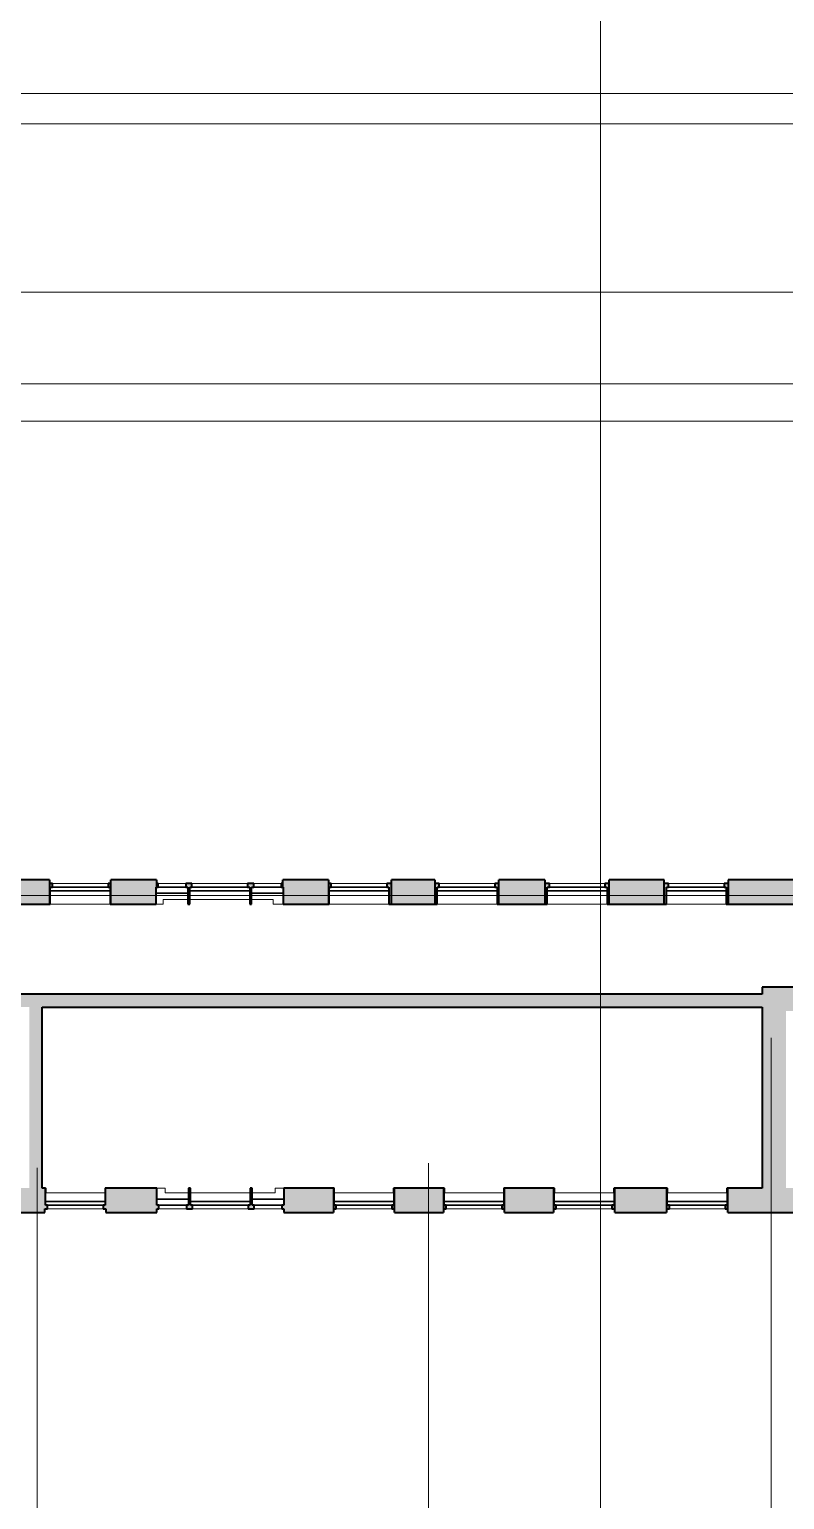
# Model space of a CAD drawing. Header units: millimetres. Extents: x -13853 to 411335, y -23261 to 161252.
# Drawn here: x 232341 to 257044, y 26130 to 74197 of the extents above; entities that cross this region are included whole.
import ezdxf

# ---------------------------------------------------------------- set-up
doc = ezdxf.new("R2010")
doc.units = ezdxf.units.MM
doc.linetypes.add('ADSK_Линия сетки', pattern=[21, 12, -3, 3, -3])
for name, color, linetype, lineweight in [('Каркас_Импост', 7, 'Continuous', 30), ('Окна', 7, 'Continuous', 18), ('Оси', 7, 'Continuous', 9), ('Стены', 7, 'Continuous', 18), ('Стены разрез', 7, 'Continuous', 40)]:
    doc.layers.add(name, color=color, linetype=linetype, lineweight=lineweight)

# ---------------------------------------------------------------- blocks, each defined once
blk = doc.blocks.new('ИРНИТУ-Окно-ГОСТ23166-99_4_2_Створки - 1920 x 2350-949207-001_Весь этаж')
at = {"layer": 'Каркас_Импост'}
for p, q in [((-1018.1, -100), (941.9, -100)), ((-1018.1, -220), (-1018.1, -100)), ((-1018.1, -100), (-983.1, -100)), ((-1018.1, -220), (941.9, -220)), ((-1018.1, -220), (-983.1, -220)), ((941.9, -100), (906.9, -100)), ((941.9, -220), (906.9, -220)), ((941.9, -220), (941.9, -100))]:
    blk.add_line(p, q, dxfattribs=at)
blk = doc.blocks.new('ИРНИТУ-Окно-ГОСТ23166-99_2_1_Створка - 1000 x 2350-1055992-001_Весь этаж')
at = {"layer": 'Каркас_Импост'}
for p, q in [((-1018.1, -20), (21.9, -20)), ((-1018.1, -220), (-1018.1, -20)), ((-1018.1, -20), (-983.1, -20)), ((-1018.1, -220), (21.9, -220)), ((-1018.1, -220), (-983.1, -220)), ((21.9, -20), (-13.1, -20)), ((21.9, -220), (-13.1, -220)), ((21.9, -220), (21.9, -20))]:
    blk.add_line(p, q, dxfattribs=at)
blk = doc.blocks.new('ИРНИТУ-Окно-ГОСТ23166-99_2_1_Створка - 1000 x 2350-1080710-001_Весь этаж')
at = {"layer": 'Каркас_Импост'}
for p, q in [((-1018.1, 220), (21.9, 220)), ((-1018.1, 220), (-1018.1, 20)), ((-1018.1, 220), (-983.1, 220)), ((-1018.1, 20), (21.9, 20)), ((-1018.1, 20), (-983.1, 20)), ((21.9, 220), (-13.1, 220)), ((21.9, 20), (-13.1, 20)), ((21.9, 220), (21.9, 20))]:
    blk.add_line(p, q, dxfattribs=at)
blk = doc.blocks.new('ИРНИТУ-Окно-ГОСТ23166-99_4_2_Створки - 1920 x 2350-934199-001_Весь этаж')
at = {"layer": 'Каркас_Импост'}
for p, q in [((-1018.1, 220), (941.9, 220)), ((-1018.1, 220), (-1018.1, 100)), ((-1018.1, 220), (-983.1, 220)), ((-1018.1, 100), (941.9, 100)), ((-1018.1, 100), (-983.1, 100)), ((941.9, 220), (906.9, 220)), ((941.9, 100), (906.9, 100)), ((941.9, 220), (941.9, 100))]:
    blk.add_line(p, q, dxfattribs=at)

msp = doc.modelspace()

# ---------------------------------------------------------------- hatches: boundary and pattern name
at = {"layer": 'Стены'}
h = msp.add_hatch(color=256, dxfattribs=at)
h.paths.add_polyline_path([(219805, 45595), (221439, 45595), (221439, 46395), (219805, 46395)], flags=0)
h.paths.add_polyline_path([(223599, 45595), (225399, 45595), (225399, 46395), (223599, 46395)], flags=0)
h.paths.add_polyline_path([(227499, 45595), (229199, 45595), (229199, 46395), (227499, 46395)], flags=0)
h.paths.add_polyline_path([(247701, 45595), (249201, 45595), (249201, 46395), (247701, 46395)], flags=0)
h.paths.add_polyline_path([(251301, 45595), (253099, 45595), (253099, 46395), (251301, 46395)], flags=0)
h.paths.add_polyline_path([(231299, 45595), (233001, 45595), (233001, 46395), (231299, 46395)], flags=0)
h.paths.add_polyline_path([(236487, 45595), (236487, 46155), (236501, 46155), (236501, 46395), (235001, 46395), (235001, 45595)], flags=0)
h.paths.add_polyline_path([(244185, 45595), (245601, 45595), (245601, 46395), (244185, 46395)], flags=0)
h.paths.add_polyline_path([(240647, 45595), (242126, 45595), (242126, 46395), (240626, 46395), (240626, 46155), (240647, 46155)], flags=0)
h.paths.add_polyline_path([(255199, 45595), (258309, 45595), (258309, 46395), (255199, 46395)], flags=0)
h = msp.add_hatch(color=256, dxfattribs=at)
h.paths.add_polyline_path([(233026, 45595), (233026, 46155), (233096, 46155), (233096, 46275), (233001, 46275), (233001, 45595)], flags=0)
h.paths.add_polyline_path([(234986, 45595), (235001, 45595), (235001, 46275), (234916, 46275), (234916, 46155), (234986, 46155)], flags=0)
h = msp.add_hatch(color=256, dxfattribs=at)
h.paths.add_polyline_path([(237587, 45595), (237587, 46155), (237657, 46155), (237657, 46275), (237457, 46275), (237457, 46155), (237527, 46155), (237527, 45595)], flags=0)
h.paths.add_polyline_path([(239547, 45595), (239607, 45595), (239607, 46155), (239677, 46155), (239677, 46275), (239477, 46275), (239477, 46155), (239547, 46155)], flags=0)
h.paths.add_polyline_path([(236501, 46155), (236557, 46155), (236557, 46275), (236501, 46275)], flags=0)
h.paths.add_polyline_path([(240626, 46155), (240626, 46275), (240577, 46275), (240577, 46155)], flags=0)
h = msp.add_hatch(color=256, dxfattribs=at)
h.paths.add_polyline_path([(244103, 45595), (244185, 45595), (244185, 46275), (244033, 46275), (244033, 46155), (244103, 46155)], flags=0)
h.paths.add_polyline_path([(242126, 45595), (242143, 45595), (242143, 46155), (242213, 46155), (242213, 46275), (242126, 46275)], flags=0)
h = msp.add_hatch(color=256, dxfattribs=at)
h.paths.add_polyline_path([(245678, 45595), (245678, 46155), (245748, 46155), (245748, 46275), (245601, 46275), (245601, 45595)], flags=0)
h.paths.add_polyline_path([(247638, 45595), (247701, 45595), (247701, 46275), (247568, 46275), (247568, 46155), (247638, 46155)], flags=0)
h = msp.add_hatch(color=256, dxfattribs=at)
h.paths.add_polyline_path([(249278, 45595), (249278, 46155), (249348, 46155), (249348, 46275), (249201, 46275), (249201, 45595)], flags=0)
h.paths.add_polyline_path([(251301, 45595), (251301, 46275), (251168, 46275), (251168, 46155), (251238, 46155), (251238, 45595)], flags=0)
h = msp.add_hatch(color=256, dxfattribs=at)
h.paths.add_polyline_path([(253176, 45595), (253176, 46155), (253246, 46155), (253246, 46275), (253099, 46275), (253099, 45595)], flags=0)
h.paths.add_polyline_path([(255199, 45595), (255199, 46275), (255066, 46275), (255066, 46155), (255136, 46155), (255136, 45595)], flags=0)
for points in [[(257509, 42105), (258309, 42885), (256309, 42885), (256309, 42105), (257089, 42105)], [(232761, 42234), (232761, 42654), (220919, 42654), (220919, 42234), (232341, 42234)], [(256309, 42234), (256309, 42654), (232761, 42654), (232761, 42234), (255712, 42234)], [(232341, 36314), (232761, 36314), (232761, 42234), (232341, 42234), (232341, 41894)], [(256309, 36314), (257089, 36314), (257089, 42105), (256309, 42105), (256309, 41894)]]:
    msp.add_hatch(color=256, dxfattribs=at).paths.add_polyline_path(points, flags=0)
h = msp.add_hatch(color=256, dxfattribs=at)
h.paths.add_polyline_path([(220150, 35514), (221945, 35514), (221945, 36314), (219350, 36314), (219350, 35514)], flags=0)
h.paths.add_polyline_path([(231145, 35514), (232845, 35514), (232845, 36314), (231145, 36314), (231145, 35677)], flags=0)
h.paths.add_polyline_path([(236507, 35514), (236507, 36314), (234845, 36314), (234845, 35514)], flags=0)
h.paths.add_polyline_path([(240667, 35514), (242285, 35514), (242285, 36314), (240667, 36314), (240667, 35677)], flags=0)
h.paths.add_polyline_path([(223945, 35514), (225545, 35514), (225545, 36314), (223945, 36314), (223945, 35677)], flags=0)
h.paths.add_polyline_path([(227545, 35514), (229145, 35514), (229145, 36314), (227545, 36314), (227545, 35677)], flags=0)
h.paths.add_polyline_path([(247885, 35514), (249485, 35514), (249485, 36314), (247885, 36314), (247885, 35677)], flags=0)
h.paths.add_polyline_path([(255712, 35514), (257509, 35514), (257509, 36314), (255185, 36314), (255185, 35514)], flags=0)
h.paths.add_polyline_path([(244285, 35514), (245885, 35514), (245885, 36314), (244285, 36314), (244285, 35677)], flags=0)
h.paths.add_polyline_path([(251485, 35514), (253185, 35514), (253185, 36314), (251485, 36314), (251485, 35677)], flags=0)
h = msp.add_hatch(color=256, dxfattribs=at)
h.paths.add_polyline_path([(232935, 35634), (232935, 35754), (232865, 35754), (232865, 36314), (232845, 36314), (232845, 35634)], flags=0)
h.paths.add_polyline_path([(234755, 35634), (234845, 35634), (234845, 36314), (234825, 36314), (234825, 35754), (234755, 35754), (234755, 35677)], flags=0)
h = msp.add_hatch(color=256, dxfattribs=at)
h.paths.add_polyline_path([(237677, 35634), (237677, 35754), (237607, 35754), (237607, 36314), (237547, 36314), (237547, 35754), (237477, 35754), (237477, 35634)], flags=0)
h.paths.add_polyline_path([(240597, 35634), (240667, 35634), (240667, 35754), (240597, 35754), (240597, 35677)], flags=0)
h.paths.add_polyline_path([(236577, 35634), (236577, 35754), (236507, 35754), (236507, 35634)], flags=0)
h.paths.add_polyline_path([(239697, 35634), (239697, 35754), (239627, 35754), (239627, 36314), (239567, 36314), (239567, 35754), (239497, 35754), (239497, 35634)], flags=0)
h = msp.add_hatch(color=256, dxfattribs=at)
h.paths.add_polyline_path([(242285, 35634), (242375, 35634), (242375, 35754), (242305, 35754), (242305, 36314), (242285, 36314), (242285, 35677)], flags=0)
h.paths.add_polyline_path([(244195, 35634), (244285, 35634), (244285, 36314), (244265, 36314), (244265, 35754), (244195, 35754), (244195, 35677)], flags=0)
h = msp.add_hatch(color=256, dxfattribs=at)
h.paths.add_polyline_path([(245975, 35634), (245975, 35754), (245905, 35754), (245905, 36314), (245885, 36314), (245885, 35634)], flags=0)
h.paths.add_polyline_path([(247885, 35634), (247885, 36314), (247865, 36314), (247865, 35754), (247795, 35754), (247795, 35634)], flags=0)
h = msp.add_hatch(color=256, dxfattribs=at)
h.paths.add_polyline_path([(251485, 35634), (251485, 36314), (251465, 36314), (251465, 35754), (251395, 35754), (251395, 35634)], flags=0)
h.paths.add_polyline_path([(249575, 35634), (249575, 35754), (249505, 35754), (249505, 36314), (249485, 36314), (249485, 35634)], flags=0)
h = msp.add_hatch(color=256, dxfattribs=at)
h.paths.add_polyline_path([(253275, 35634), (253275, 35754), (253205, 35754), (253205, 36314), (253185, 36314), (253185, 35634)], flags=0)
h.paths.add_polyline_path([(255095, 35634), (255185, 35634), (255185, 36314), (255165, 36314), (255165, 35754), (255095, 35754), (255095, 35677)], flags=0)

# ---------------------------------------------------------------- linework, layer by layer
at = {"layer": 'Оси', "linetype": 'ADSK_Линия сетки'}
for p, q in [((251019, -22443), (251019, 160434)), ((-13035, 72105), (410517, 72105)), ((-13035, 71105), (410517, 71105)), ((-13035, 65605), (410517, 65605)), ((410517, 62605), (-13035, 62605)), ((410517, 61385), (-13035, 61385)), ((410517, 45885), (-13035, 45885)), ((256599, 41224), (256599, -22443)), ((245399, 37134), (245399, -22443)), ((232599, 36974), (232599, -22443))]:
    msp.add_line(p, q, dxfattribs=at)
at = {"layer": 'Стены'}
for p, q in [((233096, 46275), (234916, 46275)), ((236501, 45595), (236501, 46155)), ((236557, 46275), (237457, 46275)), ((237657, 46275), (239477, 46275)), ((239677, 46275), (240577, 46275)), ((240626, 46155), (240626, 45595)), ((242213, 46275), (244033, 46275)), ((245748, 46275), (247568, 46275)), ((249348, 46275), (251168, 46275)), ((253246, 46275), (255066, 46275)), ((236718, 45595), (236718, 45745)), ((236718, 45745), (237527, 45745)), ((237587, 45745), (239547, 45745)), ((239607, 45745), (240318, 45745)), ((240318, 45745), (240318, 45595)), ((234986, 45595), (233026, 45595)), ((236501, 45595), (236487, 45595)), ((236718, 45595), (236501, 45595)), ((240626, 45595), (240318, 45595)), ((240647, 45595), (240626, 45595)), ((244103, 45595), (242143, 45595)), ((247638, 45595), (245678, 45595)), ((251238, 45595), (249278, 45595)), ((255136, 45595), (253176, 45595)), ((232865, 36314), (232885, 36314)), ((232885, 36164), (232885, 36314)), ((234805, 36164), (232885, 36164)), ((234805, 36314), (234805, 36164)), ((234805, 36314), (234825, 36314)), ((236507, 36314), (236785, 36314)), ((236785, 36164), (236785, 36314)), ((237547, 36164), (236785, 36164)), ((239567, 36164), (237607, 36164)), ((240385, 36164), (239627, 36164)), ((240385, 36314), (240385, 36164)), ((240385, 36314), (240667, 36314)), ((242305, 36314), (242325, 36314)), ((242325, 36164), (242325, 36314)), ((244245, 36164), (242325, 36164)), ((244245, 36314), (244245, 36164)), ((244245, 36314), (244265, 36314)), ((245905, 36314), (245925, 36314)), ((245925, 36164), (245925, 36314)), ((247845, 36164), (245925, 36164)), ((247845, 36314), (247845, 36164)), ((247845, 36314), (247865, 36314)), ((249505, 36314), (249525, 36314)), ((249525, 36164), (249525, 36314)), ((251445, 36164), (249525, 36164)), ((251445, 36314), (251445, 36164)), ((251445, 36314), (251465, 36314)), ((253205, 36314), (253225, 36314)), ((253225, 36164), (253225, 36314)), ((255145, 36164), (253225, 36164)), ((255145, 36314), (255145, 36164)), ((255145, 36314), (255165, 36314)), ((234755, 35634), (232935, 35634)), ((237477, 35634), (236577, 35634)), ((239497, 35634), (237677, 35634)), ((240597, 35634), (239697, 35634)), ((244195, 35634), (242375, 35634)), ((247795, 35634), (245975, 35634)), ((251395, 35634), (249575, 35634)), ((255095, 35634), (253275, 35634))]:
    msp.add_line(p, q, dxfattribs=at)
at = {"layer": 'Стены разрез'}
for p, q in [((233001, 46395), (231299, 46395)), ((233001, 46395), (233001, 45595)), ((233096, 46275), (233001, 46275)), ((233026, 45595), (233026, 46155)), ((233026, 46155), (233096, 46155)), ((233096, 46155), (233096, 46275)), ((235001, 46275), (234916, 46275)), ((234916, 46275), (234916, 46155)), ((234916, 46155), (234986, 46155)), ((234986, 46155), (234986, 45595)), ((236501, 46395), (235001, 46395)), ((235001, 45595), (235001, 46395)), ((236487, 45595), (236487, 46155)), ((236487, 46155), (236557, 46155)), ((236501, 46395), (236501, 46155)), ((236557, 46275), (236501, 46275)), ((236557, 46155), (236557, 46275)), ((237657, 46275), (237457, 46275)), ((237457, 46275), (237457, 46155)), ((237457, 46155), (237527, 46155)), ((237527, 46155), (237527, 45595)), ((237587, 45595), (237587, 46155)), ((237587, 46155), (237657, 46155)), ((237657, 46155), (237657, 46275)), ((239677, 46275), (239477, 46275)), ((239477, 46275), (239477, 46155)), ((239477, 46155), (239547, 46155)), ((239547, 46155), (239547, 45595)), ((239607, 45595), (239607, 46155)), ((239607, 46155), (239677, 46155)), ((239677, 46155), (239677, 46275)), ((240626, 46275), (240577, 46275)), ((240577, 46275), (240577, 46155)), ((240577, 46155), (240647, 46155)), ((242126, 46395), (240626, 46395)), ((240626, 46155), (240626, 46395)), ((240647, 46155), (240647, 45595)), ((242126, 46395), (242126, 45595)), ((242213, 46275), (242126, 46275)), ((242143, 45595), (242143, 46155)), ((242143, 46155), (242213, 46155)), ((242213, 46155), (242213, 46275)), ((244185, 46275), (244033, 46275)), ((244033, 46275), (244033, 46155)), ((244033, 46155), (244103, 46155)), ((244103, 46155), (244103, 45595)), ((245601, 46395), (244185, 46395)), ((244185, 45595), (244185, 46395)), ((245601, 46395), (245601, 45595)), ((245748, 46275), (245601, 46275)), ((245678, 45595), (245678, 46155)), ((245678, 46155), (245748, 46155)), ((245748, 46155), (245748, 46275)), ((247701, 46275), (247568, 46275)), ((247568, 46275), (247568, 46155)), ((247568, 46155), (247638, 46155)), ((247638, 46155), (247638, 45595)), ((249201, 46395), (247701, 46395)), ((247701, 45595), (247701, 46395)), ((249201, 46395), (249201, 45595)), ((249348, 46275), (249201, 46275)), ((249278, 45595), (249278, 46155)), ((249278, 46155), (249348, 46155)), ((249348, 46155), (249348, 46275)), ((251301, 46275), (251168, 46275)), ((251168, 46275), (251168, 46155)), ((251168, 46155), (251238, 46155)), ((251238, 46155), (251238, 45595)), ((253099, 46395), (251301, 46395)), ((251301, 45595), (251301, 46395)), ((253099, 45595), (253099, 46395)), ((253246, 46275), (253099, 46275)), ((253176, 45595), (253176, 46155)), ((253176, 46155), (253246, 46155)), ((253246, 46155), (253246, 46275)), ((255199, 46275), (255066, 46275)), ((255066, 46275), (255066, 46155)), ((255066, 46155), (255136, 46155)), ((255136, 46155), (255136, 45595)), ((257509, 46395), (255199, 46395)), ((255199, 46395), (255199, 45595)), ((231299, 45595), (233026, 45595)), ((234986, 45595), (236487, 45595)), ((237527, 45595), (237587, 45595)), ((239547, 45595), (239607, 45595)), ((240647, 45595), (242143, 45595)), ((244103, 45595), (245678, 45595)), ((247638, 45595), (249278, 45595)), ((251238, 45595), (253099, 45595)), ((253099, 45595), (253176, 45595)), ((255136, 45595), (255199, 45595)), ((255199, 45595), (258309, 45595)), ((258309, 42885), (256309, 42885)), ((256309, 42885), (256309, 42654)), ((256309, 42654), (221739, 42654)), ((232761, 36314), (232761, 42234)), ((232761, 42234), (256309, 42234)), ((256309, 42234), (256309, 36314)), ((232865, 36314), (232761, 36314)), ((232865, 35754), (232865, 36314)), ((236507, 36314), (234825, 36314)), ((234825, 36314), (234825, 35754)), ((236507, 35754), (236507, 36314)), ((237607, 36314), (237547, 36314)), ((237547, 36314), (237547, 35754)), ((237607, 35754), (237607, 36314)), ((239627, 36314), (239567, 36314)), ((239567, 36314), (239567, 35754)), ((239627, 35754), (239627, 36314)), ((242305, 36314), (240667, 36314)), ((240667, 36314), (240667, 35754)), ((242285, 36314), (242285, 35514)), ((242305, 35754), (242305, 36314)), ((245905, 36314), (244265, 36314)), ((244265, 36314), (244265, 35754)), ((244285, 35514), (244285, 36314)), ((245885, 36314), (245885, 35514)), ((245905, 35754), (245905, 36314)), ((249505, 36314), (247865, 36314)), ((247865, 36314), (247865, 35754)), ((247885, 35514), (247885, 36314)), ((249485, 36314), (249485, 35514)), ((249505, 35754), (249505, 36314)), ((253205, 36314), (251465, 36314)), ((251465, 36314), (251465, 35754)), ((251485, 35514), (251485, 36314)), ((253185, 36314), (253185, 35514)), ((253205, 35754), (253205, 36314)), ((256309, 36314), (255165, 36314)), ((255165, 36314), (255165, 35754)), ((255185, 35514), (255185, 36314)), ((232845, 35514), (232845, 35634)), ((232845, 35634), (232935, 35634)), ((232935, 35754), (232865, 35754)), ((232935, 35634), (232935, 35754)), ((234825, 35754), (234755, 35754)), ((234755, 35754), (234755, 35634)), ((234755, 35634), (234845, 35634)), ((234845, 35634), (234845, 35514)), ((236577, 35754), (236507, 35754)), ((236507, 35514), (236507, 35634)), ((236507, 35634), (236577, 35634)), ((236577, 35634), (236577, 35754)), ((237547, 35754), (237477, 35754)), ((237477, 35754), (237477, 35634)), ((237477, 35634), (237677, 35634)), ((237677, 35754), (237607, 35754)), ((237677, 35634), (237677, 35754)), ((239567, 35754), (239497, 35754)), ((239497, 35754), (239497, 35634)), ((239497, 35634), (239697, 35634)), ((239697, 35754), (239627, 35754)), ((239697, 35634), (239697, 35754)), ((240667, 35754), (240597, 35754)), ((240597, 35754), (240597, 35634)), ((240597, 35634), (240667, 35634)), ((240667, 35634), (240667, 35514)), ((242285, 35634), (242375, 35634)), ((242375, 35754), (242305, 35754)), ((242375, 35634), (242375, 35754)), ((244265, 35754), (244195, 35754)), ((244195, 35754), (244195, 35634)), ((244195, 35634), (244285, 35634)), ((245885, 35634), (245975, 35634)), ((245975, 35754), (245905, 35754)), ((245975, 35634), (245975, 35754)), ((247865, 35754), (247795, 35754)), ((247795, 35754), (247795, 35634)), ((247795, 35634), (247885, 35634)), ((249485, 35634), (249575, 35634)), ((249575, 35754), (249505, 35754)), ((249575, 35634), (249575, 35754)), ((251465, 35754), (251395, 35754)), ((251395, 35754), (251395, 35634)), ((251395, 35634), (251485, 35634)), ((253185, 35634), (253275, 35634)), ((253275, 35754), (253205, 35754)), ((253275, 35634), (253275, 35754)), ((255165, 35754), (255095, 35754)), ((255095, 35754), (255095, 35634)), ((255095, 35634), (255185, 35634)), ((231145, 35514), (232845, 35514)), ((234845, 35514), (236507, 35514)), ((240667, 35514), (242285, 35514)), ((244285, 35514), (245885, 35514)), ((247885, 35514), (249485, 35514)), ((251485, 35514), (253185, 35514)), ((255185, 35514), (257509, 35514))]:
    msp.add_line(p, q, dxfattribs=at)

# ---------------------------------------------------------------- block references
at = {"layer": 'Окна', "rotation": 180}
for p in [(233968, 45935), (243085, 45935), (246620, 45935), (250220, 45935), (254118, 45935)]:
    msp.add_blockref('ИРНИТУ-Окно-ГОСТ23166-99_4_2_Створки - 1920 x 2350-949207-001_Весь этаж', p, dxfattribs=at)
at = {"layer": 'Окна'}
for name, p in [('ИРНИТУ-Окно-ГОСТ23166-99_2_1_Створка - 1000 x 2350-1080710-001_Весь этаж', (237505, 45935)), ('ИРНИТУ-Окно-ГОСТ23166-99_4_2_Створки - 1920 x 2350-934199-001_Весь этаж', (238605, 45935)), ('ИРНИТУ-Окно-ГОСТ23166-99_2_1_Створка - 1000 x 2350-1080710-001_Весь этаж', (240625, 45935)), ('ИРНИТУ-Окно-ГОСТ23166-99_4_2_Створки - 1920 x 2350-949207-001_Весь этаж', (233883, 35974)), ('ИРНИТУ-Окно-ГОСТ23166-99_2_1_Створка - 1000 x 2350-1055992-001_Весь этаж', (237525, 35974)), ('ИРНИТУ-Окно-ГОСТ23166-99_4_2_Створки - 1920 x 2350-949207-001_Весь этаж', (238625, 35974)), ('ИРНИТУ-Окно-ГОСТ23166-99_2_1_Створка - 1000 x 2350-1055992-001_Весь этаж', (240645, 35974)), ('ИРНИТУ-Окно-ГОСТ23166-99_4_2_Створки - 1920 x 2350-949207-001_Весь этаж', (243323, 35974)), ('ИРНИТУ-Окно-ГОСТ23166-99_4_2_Створки - 1920 x 2350-949207-001_Весь этаж', (246923, 35974)), ('ИРНИТУ-Окно-ГОСТ23166-99_4_2_Створки - 1920 x 2350-949207-001_Весь этаж', (250523, 35974)), ('ИРНИТУ-Окно-ГОСТ23166-99_4_2_Створки - 1920 x 2350-949207-001_Весь этаж', (254223, 35974))]:
    msp.add_blockref(name, p, dxfattribs=at)

doc.saveas('drawing.dxf')
